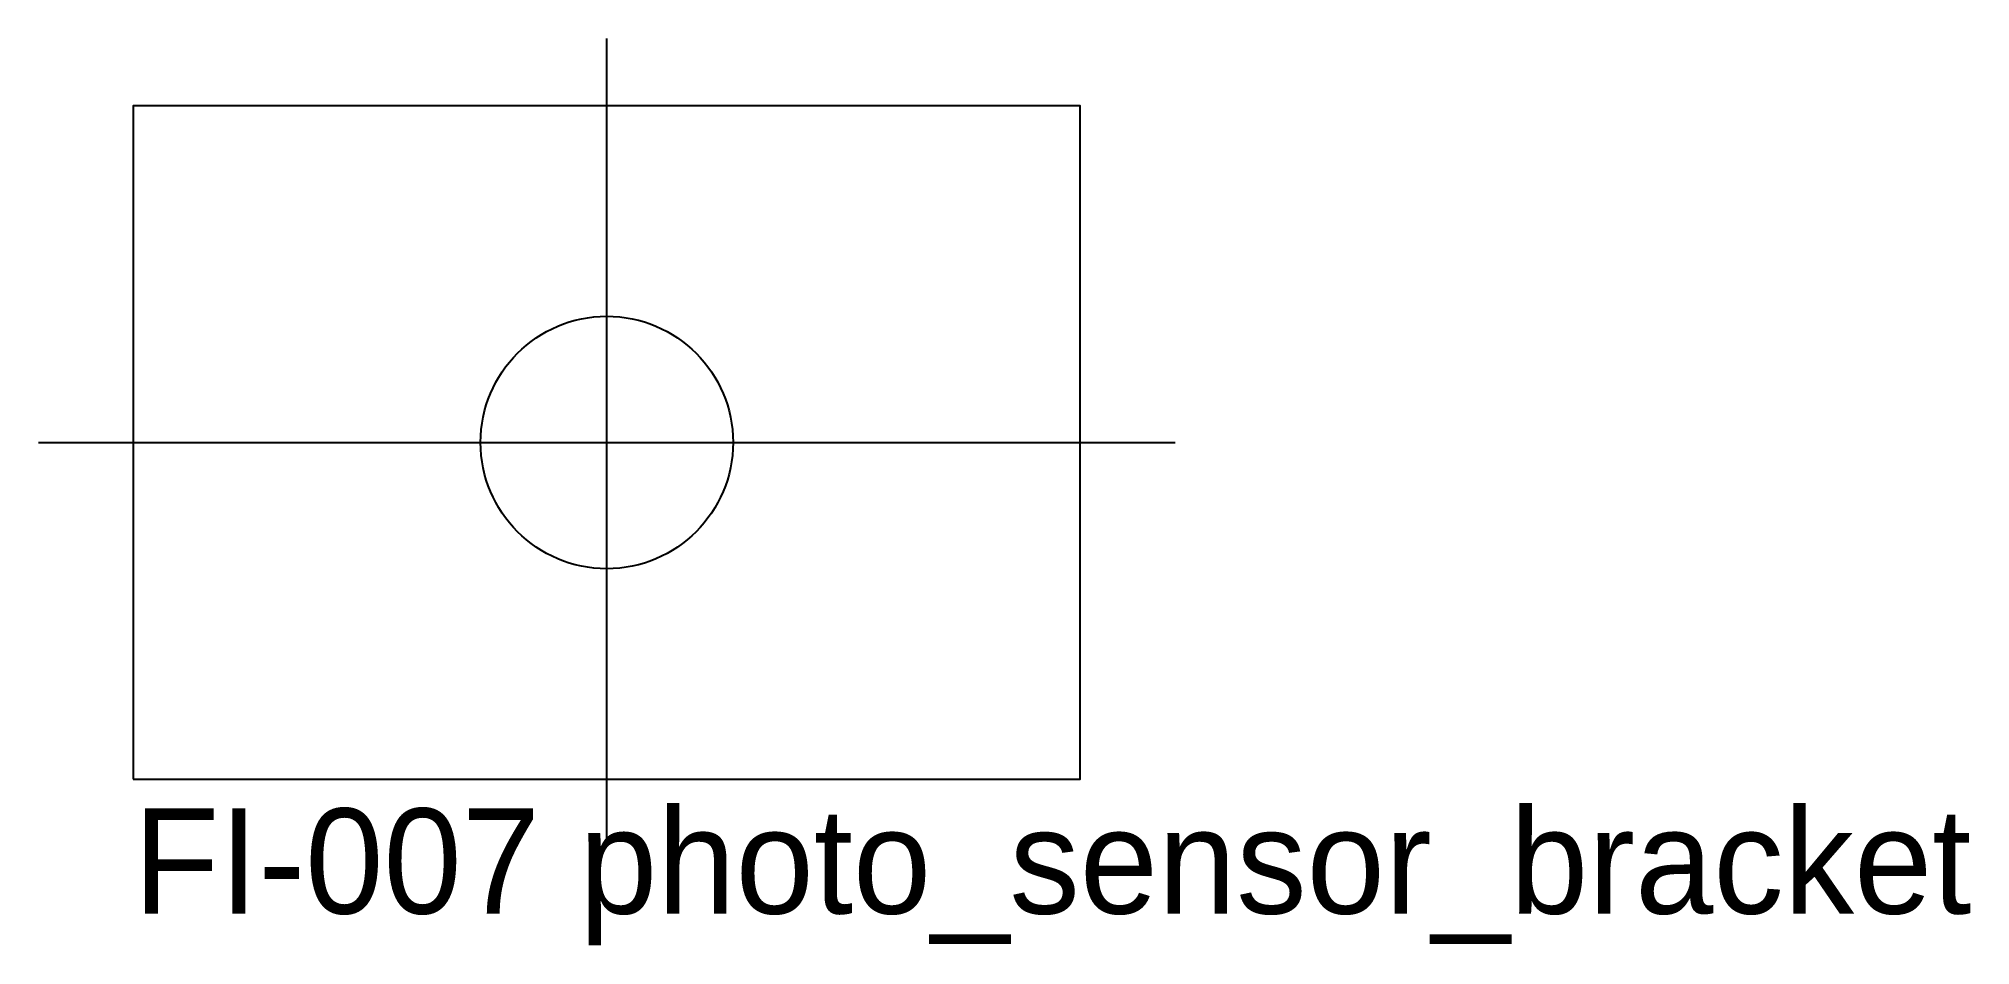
# Model space of a CAD drawing. Header units: millimetres. Extents: x -27 to 64.8, y -23.9 to 19.2.
import ezdxf

# ---------------------------------------------------------------- set-up
doc = ezdxf.new("R2010")
doc.units = ezdxf.units.MM
for name, color, linetype in [('CENTER', 3, 'Continuous'), ('HOLES', 1, 'Continuous'), ('OUTLINE', 7, 'Continuous'), ('TEXT', 2, 'Continuous')]:
    doc.layers.add(name, color=color, linetype=linetype)

msp = doc.modelspace()

# ---------------------------------------------------------------- linework, layer by layer
at = {"layer": 'CENTER'}
for p, q in [((0, -19.2), (0, 19.2)), ((-27, 0), (27, 0))]:
    msp.add_line(p, q, dxfattribs=at)
at = {"layer": 'HOLES'}
msp.add_circle((0, 0), 6, dxfattribs=at)
at = {"layer": 'OUTLINE'}
msp.add_lwpolyline([(-22.5, -16), (22.5, -16), (22.5, 16), (-22.5, 16)], close=True, dxfattribs=at)

# ---------------------------------------------------------------- texts
at = {"layer": 'TEXT'}
msp.add_text('FI-007 photo_sensor_bracket', height=5, dxfattribs=at).set_placement((-22.5, -22.4))

doc.saveas('drawing.dxf')
